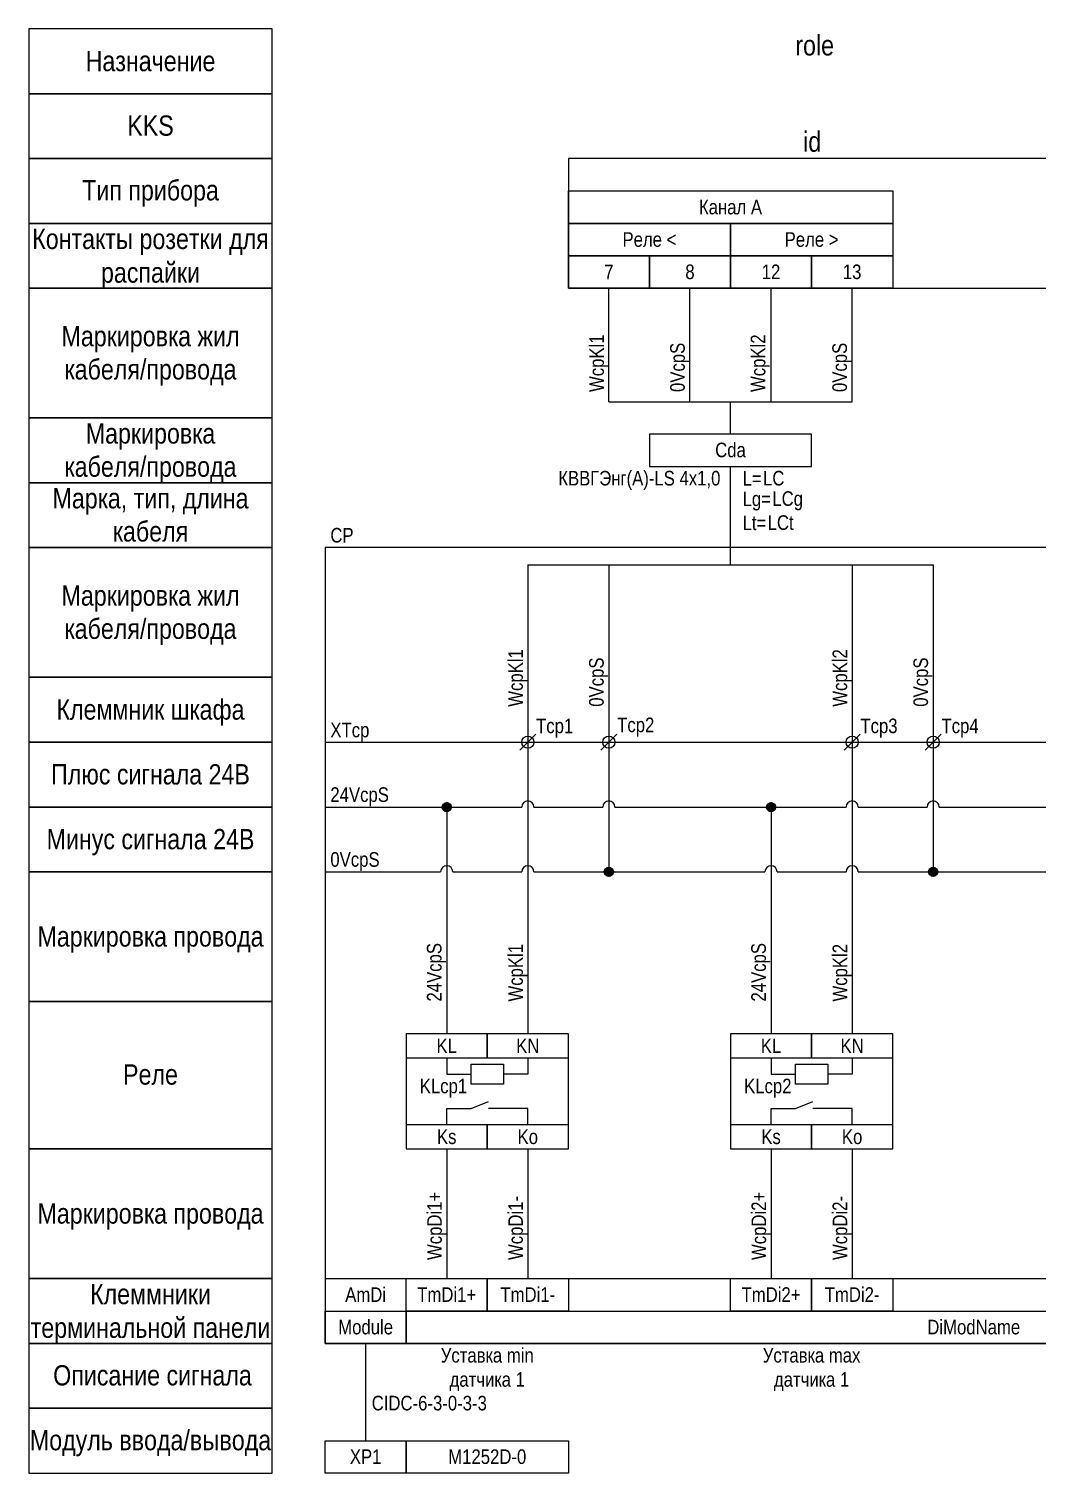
# Model space of a CAD drawing. Header units: millimetres. Extents: x 20 to 272, y -183 to -5.
# Drawn here: x 20 to 144.3, y -183.2 to -5 of the extents above; entities that cross this region are included whole.
import ezdxf

# ---------------------------------------------------------------- set-up
doc = ezdxf.new("R2010")
doc.units = ezdxf.units.MM
doc.header["$MEASUREMENT"] = 0
doc.linetypes.add('1_1', pattern=[2000, 1000, -1000])
doc.linetypes.add('4_2_1_2', pattern=[6702.777624, 3527.777672, -1763.888836, 0, -1411.111116])
for name, color, linetype in [('cp_names', 7, 'Continuous'), ('cp_params_di', 7, 'Continuous'), ('cp_static_di', 7, 'Continuous'), ('cp_static_do', 7, 'Continuous'), ('id_names', 7, 'Continuous'), ('id_params_di', 7, 'Continuous'), ('id_params_do', 7, 'Continuous'), ('id_static_di', 7, 'Continuous'), ('id_static_do', 7, 'Continuous')]:
    doc.layers.add(name, color=color, linetype=linetype)
doc.styles.add('СГЕНЕРИР_СТИЛЬ_1', font='ARIALN.TTF')

msp = doc.modelspace()

# ---------------------------------------------------------------- hatches: boundary and pattern name
at = {"layer": 'cp_static_di', "linetype": 'Continuous', "lineweight": 0, "true_color": 0x000000}
for points in [[(71.13, -101), (71.16, -101.15), (71.24, -101.28), (71.37, -101.37), (71.53, -101.4), (71.68, -101.37), (71.81, -101.28), (71.9, -101.15), (71.93, -101), (71.9, -100.85), (71.81, -100.72), (71.68, -100.63), (71.53, -100.6), (71.37, -100.63), (71.24, -100.72), (71.16, -100.85)], [(111.13, -101), (111.16, -101.15), (111.24, -101.28), (111.37, -101.37), (111.53, -101.4), (111.68, -101.37), (111.81, -101.28), (111.9, -101.15), (111.93, -101), (111.9, -100.85), (111.81, -100.72), (111.68, -100.63), (111.53, -100.6), (111.37, -100.63), (111.24, -100.72), (111.16, -100.85)], [(91.13, -109), (91.16, -109.15), (91.24, -109.28), (91.37, -109.37), (91.53, -109.4), (91.68, -109.37), (91.81, -109.28), (91.9, -109.15), (91.93, -109), (91.9, -108.85), (91.81, -108.72), (91.68, -108.63), (91.53, -108.6), (91.37, -108.63), (91.24, -108.72), (91.16, -108.85)], [(131.13, -109), (131.16, -109.15), (131.24, -109.28), (131.37, -109.37), (131.53, -109.4), (131.68, -109.37), (131.81, -109.28), (131.9, -109.15), (131.93, -109), (131.9, -108.85), (131.81, -108.72), (131.68, -108.63), (131.53, -108.6), (131.37, -108.63), (131.24, -108.72), (131.16, -108.85)]]:
    msp.add_hatch(color=18, dxfattribs=at).paths.add_polyline_path(points)

# ---------------------------------------------------------------- linework, layer by layer
at = {"layer": 'cp_names', "color": 7, "linetype": 'Continuous', "lineweight": 15, "ltscale": 100}
for points in [[(20, -85), (50, -85), (50, -69), (20, -69)], [(20, -93), (50, -93), (50, -85), (20, -85)], [(20, -101), (50, -101), (50, -93), (20, -93)], [(20, -109), (50, -109), (50, -101), (20, -101)], [(20, -125), (50, -125), (50, -109), (20, -109)], [(20, -143.18), (50, -143.18), (50, -125), (20, -125)], [(20, -159.18), (50, -159.18), (50, -143.18), (20, -143.18)], [(20, -167.18), (50, -167.18), (50, -159.18), (20, -159.18)], [(20, -175.18), (50, -175.18), (50, -167.18), (20, -167.18)], [(20, -183.18), (50, -183.18), (50, -175.18), (20, -175.18)]]:
    msp.add_lwpolyline(points, close=True, dxfattribs=at)
at = {"layer": 'cp_static_di', "color": 7, "linetype": '1_1', "lineweight": 15, "ltscale": 100}
for p, q in [((271.53, -69), (56.53, -69)), ((56.53, -69), (56.53, -167.18))]:
    msp.add_line(p, q, dxfattribs=at)
at = {"layer": 'cp_static_di', "color": 7, "linetype": 'Continuous', "lineweight": 15, "ltscale": 100}
for p, q in [((81.53, -71.14), (131.53, -71.14)), ((81.53, -71.14), (81.53, -93)), ((91.53, -71.14), (91.53, -93)), ((121.53, -71.14), (121.53, -93)), ((131.53, -71.14), (131.53, -93)), ((80.53, -94), (82.53, -92)), ((90.53, -94), (92.53, -92)), ((120.53, -94), (122.53, -92)), ((130.53, -94), (132.53, -92)), ((81.53, -93), (81.53, -129)), ((91.53, -93), (91.53, -108.6)), ((121.53, -93), (121.53, -129)), ((131.53, -93), (131.53, -108.6)), ((56.53, -101), (80.78, -101)), ((71.53, -101.4), (71.53, -129)), ((82.28, -101), (90.78, -101)), ((92.28, -101), (120.78, -101)), ((111.53, -101.4), (111.53, -129)), ((122.28, -101), (130.78, -101)), ((132.28, -101), (160.78, -101)), ((56.53, -109), (70.78, -109)), ((72.28, -109), (80.78, -109)), ((82.28, -109), (110.78, -109)), ((112.28, -109), (120.78, -109)), ((122.28, -109), (150.78, -109)), ((71.53, -143.18), (71.53, -159.18)), ((81.53, -143.18), (81.53, -159.18)), ((111.53, -143.18), (111.53, -159.18)), ((121.53, -143.18), (121.53, -159.18)), ((56.53, -159.18), (206.53, -159.18)), ((56.53, -167.18), (206.53, -167.18))]:
    msp.add_line(p, q, dxfattribs=at)
at = {"layer": 'cp_static_di', "color": 7, "linetype": '4_2_1_2', "lineweight": 15, "ltscale": 100}
msp.add_line((56.53, -93), (271.53, -93), dxfattribs=at)
at = {"layer": 'cp_static_di', "color": 7, "linetype": 'Continuous', "lineweight": 15, "ltscale": 100}
for points in [[(66.53, -143.18), (86.53, -143.18), (86.53, -129), (66.53, -129)], [(66.53, -131.96), (76.53, -131.96), (76.53, -129), (66.53, -129)], [(76.53, -131.96), (86.53, -131.96), (86.53, -129), (76.53, -129)], [(106.53, -143.18), (126.53, -143.18), (126.53, -129), (106.53, -129)], [(106.53, -131.96), (116.53, -131.96), (116.53, -129), (106.53, -129)], [(116.53, -131.96), (126.53, -131.96), (126.53, -129), (116.53, -129)], [(78.53, -132.72), (78.53, -135.21), (74.53, -135.21), (74.53, -132.72)], [(118.53, -132.72), (118.53, -135.21), (114.53, -135.21), (114.53, -132.72)], [(66.53, -143.18), (76.53, -143.18), (76.53, -140.21), (66.53, -140.21)], [(76.53, -143.18), (86.53, -143.18), (86.53, -140.21), (76.53, -140.21)], [(106.53, -143.18), (116.53, -143.18), (116.53, -140.21), (106.53, -140.21)], [(116.53, -143.18), (126.53, -143.18), (126.53, -140.21), (116.53, -140.21)], [(66.53, -159.18), (76.53, -159.18), (76.53, -163.18), (66.53, -163.18)], [(76.53, -159.18), (86.53, -159.18), (86.53, -163.18), (76.53, -163.18)], [(106.53, -159.18), (116.53, -159.18), (116.53, -163.18), (106.53, -163.18)], [(116.53, -159.18), (126.53, -159.18), (126.53, -163.18), (116.53, -163.18)], [(66.53, -163.18), (206.53, -163.18), (206.53, -167.18), (66.53, -167.18)]]:
    msp.add_lwpolyline(points, close=True, dxfattribs=at)
for points in [[(71.53, -131.96), (71.53, -133.96), (74.53, -133.96)], [(81.53, -131.96), (81.53, -133.96), (78.53, -133.96)], [(111.53, -131.96), (111.53, -133.96), (114.53, -133.96)], [(121.53, -131.96), (121.53, -133.96), (118.53, -133.96)], [(71.53, -140.21), (71.53, -138.18), (74.53, -138.18)], [(74.53, -138.18), (76.67, -137.35)], [(78.53, -138.18), (76.67, -138.18)], [(81.53, -140.21), (81.53, -138.18), (78.53, -138.18)], [(111.53, -140.21), (111.53, -138.18), (114.53, -138.18)], [(114.53, -138.18), (116.67, -137.35)], [(118.53, -138.18), (116.67, -138.18)], [(121.53, -140.21), (121.53, -138.18), (118.53, -138.18)]]:
    msp.add_lwpolyline(points, dxfattribs=at)
for centre in [(81.53, -93), (91.53, -93), (121.53, -93), (131.53, -93)]:
    msp.add_circle(centre, 0.75, dxfattribs=at)
at = {"layer": 'cp_static_di', "color": 7, "linetype": 'Continuous', "lineweight": 70, "ltscale": 100}
for centre in [(71.53, -101), (111.53, -101), (91.53, -109), (131.53, -109)]:
    msp.add_circle(centre, 0.4, dxfattribs=at)
at = {"layer": 'cp_static_di', "color": 7, "linetype": 'Continuous', "lineweight": 15, "ltscale": 100}
for centre in [(81.53, -101), (91.53, -101), (121.53, -101), (131.53, -101), (71.53, -109), (81.53, -109), (111.53, -109), (121.53, -109)]:
    msp.add_arc(centre, 0.75, 0, 180, dxfattribs=at)
at = {"layer": 'cp_static_do', "color": 7, "linetype": 'Continuous', "lineweight": 15, "ltscale": 100}
msp.add_line((61.53, -167.18), (61.53, -179.18), dxfattribs=at)
for points in [[(66.53, -167.18), (56.53, -167.18), (56.53, -163.18), (66.53, -163.18)], [(66.53, -183.18), (56.53, -183.18), (56.53, -179.18), (66.53, -179.18)], [(66.53, -179.18), (86.53, -179.18), (86.53, -183.18), (66.53, -183.18)]]:
    msp.add_lwpolyline(points, close=True, dxfattribs=at)
at = {"layer": 'id_names', "color": 7, "linetype": 'Continuous', "lineweight": 15, "ltscale": 100}
for points in [[(20, -13), (50, -13), (50, -5), (20, -5)], [(20, -21), (50, -21), (50, -13), (20, -13)], [(20, -29), (50, -29), (50, -21), (20, -21)], [(20, -37), (50, -37), (50, -29), (20, -29)], [(20, -53), (50, -53), (50, -37), (20, -37)], [(20, -61), (50, -61), (50, -53), (20, -53)], [(20, -69), (50, -69), (50, -61), (20, -61)]]:
    msp.add_lwpolyline(points, close=True, dxfattribs=at)
at = {"layer": 'id_static_di', "color": 7, "linetype": 'Continuous', "lineweight": 15, "ltscale": 100}
msp.add_line((106.53, -71.14), (106.53, -59), dxfattribs=at)
for points in [[(86.53, -37), (256.82, -37), (256.82, -21), (86.53, -21)], [(86.53, -25), (126.53, -25), (126.53, -29), (86.53, -29)], [(86.53, -29), (106.53, -29), (106.53, -33), (86.53, -33)], [(106.53, -29), (126.53, -29), (126.53, -33), (106.53, -33)], [(86.53, -33), (96.53, -33), (96.53, -37), (86.53, -37)], [(96.53, -33), (106.53, -33), (106.53, -37), (96.53, -37)], [(106.53, -33), (116.53, -33), (116.53, -37), (106.53, -37)], [(116.53, -33), (126.53, -33), (126.53, -37), (116.53, -37)]]:
    msp.add_lwpolyline(points, close=True, dxfattribs=at)
at = {"layer": 'id_static_do', "color": 7, "linetype": 'Continuous', "lineweight": 15, "ltscale": 100}
for p, q in [((91.53, -51), (91.53, -37)), ((101.53, -51), (101.53, -37)), ((111.53, -51), (111.53, -37)), ((121.53, -51), (121.53, -37)), ((91.53, -51), (121.53, -51)), ((106.53, -55), (106.53, -51))]:
    msp.add_line(p, q, dxfattribs=at)
msp.add_lwpolyline([(96.53, -59), (116.53, -59), (116.53, -55), (96.53, -55)], close=True, dxfattribs=at)

# ---------------------------------------------------------------- texts
at = {"layer": 'cp_names', "color": 7, "linetype": 'Continuous', "lineweight": 15, "insert": (35, -73.66), "char_height": 2.5, "attachment_point": 2, "line_spacing_factor": 0.982786, "style": 'СГЕНЕРИР_СТИЛЬ_1'}
msp.add_mtext('\\A1;{\\pqc;\\fArial Narrow|b0|i0|c204|p34;Маркировка жил\\P\\pqc;\\fArial Narrow|b0|i0|c204|p34;кабеля/провода}', dxfattribs=at)
at = {"layer": 'cp_names', "color": 7, "linetype": 'Continuous', "lineweight": 15, "char_height": 2.5, "attachment_point": 2, "style": 'СГЕНЕРИР_СТИЛЬ_1'}
for s, insert in [('\\A1;{\\pqc;\\fArial Narrow|b0|i0|c204|p34;Клеммник\\fArial Narrow|b0|i0|c204|p34; шкафа}', (35, -87.72)), ('\\A1;{\\pqc;\\fArial Narrow|b0|i0|c204|p34;Плюс \\fArial Narrow|b0|i0|c204|p34;сигнала 2\\fArial Narrow|b0|i0|c204|p34;4\\fArial Narrow|b0|i0|c204|p34;В}', (35, -95.71)), ('\\A1;{\\pqc;\\fArial Narrow|b0|i0|c204|p34;Минус \\fArial Narrow|b0|i0|c204|p34;сигнала 2\\fArial Narrow|b0|i0|c204|p34;4\\fArial Narrow|b0|i0|c204|p34;В}', (35, -103.71)), ('\\A1;{\\pqc;\\fArial Narrow|b0|i0|c204|p34;Маркировка \\fArial Narrow|b0|i0|c204|p34;провода}', (35, -115.72)), ('\\A1;{\\pqc;\\fArial Narrow|b0|i0|c204|p34;Реле}', (35, -132.75)), ('\\A1;{\\pqc;\\fArial Narrow|b0|i0|c204|p34;Маркировка \\fArial Narrow|b0|i0|c204|p34;провода}', (35, -149.9)), ('\\A1;{\\pqc;\\fArial Narrow|b0|i0|c204|p34;Описание сигнала}', (35.24, -169.86)), ('\\A1;{\\pqc;\\fArial Narrow|b0|i0|c204|p34;Модуль ввода/вывода}', (35, -177.86))]:
    msp.add_mtext(s, dxfattribs=dict(at, insert=insert))
at = {"layer": 'cp_names', "color": 7, "linetype": 'Continuous', "lineweight": 15, "insert": (35, -159.84), "char_height": 2.5, "width": 30, "attachment_point": 2, "line_spacing_factor": 0.996518, "style": 'СГЕНЕРИР_СТИЛЬ_1'}
msp.add_mtext('\\A1;{\\pqc;\\fArial Narrow|b0|i0|c204|p34;Клеммник\\fArial Narrow|b0|i0|c204|p34;и терминальной панели}', dxfattribs=at)
at = {"layer": 'cp_params_di', "color": 7, "linetype": 'Continuous', "lineweight": 15, "char_height": 1.8, "style": 'СГЕНЕРИР_СТИЛЬ_1'}
for s, insert, attachment_point in [('\\A1;{\\pql;\\fArial Narrow|b0|i0|c204|p34;CP}', (57.18, -66.57), 1), ('\\A1;{\\pql;\\fArial Narrow|b0|i0|c204|p34;XTcp}', (57.18, -90.6), 1), ('\\A1;{\\pql;\\fArial Narrow|b0|i0|c204|p34;Tcp1}', (82.55, -90.09), 1), ('\\A1;{\\pql;\\fArial Narrow|b0|i0|c204|p34;Tcp2}', (92.55, -89.97), 1), ('\\A1;{\\pql;\\fArial Narrow|b0|i0|c204|p34;Tcp3}', (122.55, -90.09), 1), ('\\A1;{\\pql;\\fArial Narrow|b0|i0|c204|p34;Tcp\\fArial Narrow|b0|i0|c204|p34;4}', (132.55, -90.09), 1), ('\\A1;{\\pql;\\fArial Narrow|b0|i0|c204|p34;24VcpS}', (57.18, -98.57), 1), ('\\A1;{\\pql;\\fArial Narrow|b0|i0|c204|p34;0VcpS}', (57.18, -106.57), 1), ('\\A1;{\\pqc;\\fArial Narrow|b0|i0|c204|p34;K\\fArial Narrow|b0|i0|c204|p34;L}', (71.53, -129.56), 2), ('\\A1;{\\pqc;\\fArial Narrow|b0|i0|c204|p34;K\\fArial Narrow|b0|i0|c204|p34;N}', (81.53, -129.56), 2), ('\\A1;{\\pqc;\\fArial Narrow|b0|i0|c204|p34;K\\fArial Narrow|b0|i0|c204|p34;L}', (111.53, -129.56), 2), ('\\A1;{\\pqc;\\fArial Narrow|b0|i0|c204|p34;K\\fArial Narrow|b0|i0|c204|p34;N}', (121.53, -129.56), 2), ('\\A1;{\\pqc;\\fArial Narrow|b0|i0|c204|p34;KLcp\\fArial Narrow|b0|i0|c204|p34;1}', (71.13, -134.52), 2), ('\\A1;{\\pqc;\\fArial Narrow|b0|i0|c204|p34;KLcp\\fArial Narrow|b0|i0|c204|p34;2}', (111.13, -134.52), 2), ('\\A1;{\\pqc;\\fArial Narrow|b0|i0|c204|p34;Ks}', (71.53, -140.78), 2), ('\\A1;{\\pqc;\\fArial Narrow|b0|i0|c204|p34;Ko}', (81.53, -140.78), 2), ('\\A1;{\\pqc;\\fArial Narrow|b0|i0|c204|p34;Ks}', (111.53, -140.78), 2), ('\\A1;{\\pqc;\\fArial Narrow|b0|i0|c204|p34;Ko}', (121.53, -140.78), 2), ('\\A1;{\\pqc;\\fArial Narrow|b0|i0|c204|p34;Am\\fArial Narrow|b0|i0|c204|p34;Di}', (61.53, -160.26), 2), ('\\A1;{\\pqc;\\fArial Narrow|b0|i0|c204|p34;TmDi1\\fArial Narrow|b0|i0|c204|p34;+}', (71.53, -160.25), 2), ('\\A1;{\\pqc;\\fArial Narrow|b0|i0|c204|p34;TmDi1\\fArial Narrow|b0|i0|c204|p34;-}', (81.53, -160.25), 2), ('\\A1;{\\pqc;\\fArial Narrow|b0|i0|c204|p34;TmDi\\fArial Narrow|b0|i0|c204|p34;2\\fArial Narrow|b0|i0|c204|p34;+}', (111.53, -160.25), 2), ('\\A1;{\\pqc;\\fArial Narrow|b0|i0|c204|p34;TmDi\\fArial Narrow|b0|i0|c204|p34;2\\fArial Narrow|b0|i0|c204|p34;-}', (121.53, -160.25), 2), ('\\A1;{\\pqc;\\fArial Narrow|b0|i0|c204|p34;DiModName}', (136.53, -164.26), 2)]:
    msp.add_mtext(s, dxfattribs=dict(at, insert=insert, attachment_point=attachment_point))
at = {"layer": 'cp_params_di', "color": 7, "linetype": 'Continuous', "lineweight": 15, "char_height": 1.8, "attachment_point": 1, "rotation": 90, "style": 'СГЕНЕРИР_СТИЛЬ_1'}
for s, insert in [('\\A1;{\\pql;\\fArial Narrow|b0|i0|c204|p34;WcpKl1}', (79.12, -88.63)), ('\\A1;{\\pql;\\fArial Narrow|b0|i0|c204|p34;WcpKl\\fArial Narrow|b0|i0|c204|p34;2}', (119.12, -88.63)), ('\\A1;{\\pql;\\fArial Narrow|b0|i0|c204|p34;0VcpS}', (89.09, -88.63)), ('\\A1;{\\pql;\\fArial Narrow|b0|i0|c204|p34;0VcpS}', (129.09, -88.63)), ('\\A1;{\\pql;\\fArial Narrow|b0|i0|c204|p34;24VcpS}', (69.09, -125)), ('\\A1;{\\pql;\\fArial Narrow|b0|i0|c204|p34;WcpKl\\fArial Narrow|b0|i0|c204|p34;1}', (79.12, -125)), ('\\A1;{\\pql;\\fArial Narrow|b0|i0|c204|p34;24VcpS}', (109.09, -125)), ('\\A1;{\\pql;\\fArial Narrow|b0|i0|c204|p34;WcpK\\fArial Narrow|b0|i0|c204|p34;l2}', (119.12, -125)), ('\\A1;{\\pql;\\fArial Narrow|b0|i0|c204|p34;WcpDi1\\fArial Narrow|b0|i0|c204|p34;+}', (69.12, -156.89)), ('\\A1;{\\pql;\\fArial Narrow|b0|i0|c204|p34;WcpDi1\\fArial Narrow|b0|i0|c204|p34;-}', (79.12, -156.89)), ('\\A1;{\\pql;\\fArial Narrow|b0|i0|c204|p34;WcpDi2\\fArial Narrow|b0|i0|c204|p34;+}', (109.12, -156.89)), ('\\A1;{\\pql;\\fArial Narrow|b0|i0|c204|p34;WcpDi2\\fArial Narrow|b0|i0|c204|p34;-}', (119.12, -156.89))]:
    msp.add_mtext(s, dxfattribs=dict(at, insert=insert))
at = {"layer": 'cp_static_di', "color": 7, "linetype": 'Continuous', "lineweight": 15, "char_height": 1.8, "attachment_point": 2, "line_spacing_factor": 0.993687, "style": 'СГЕНЕРИР_СТИЛЬ_1'}
for s, insert in [('\\A1;{\\pqc;\\fArial Narrow|b0|i0|c204|p34;Уставка min\\P\\pqc;\\fArial Narrow|b0|i0|c204|p34;датчика\\fArial Narrow|b0|i0|c204|p34; 1}', (76.53, -167.74)), ('\\A1;{\\pqc;\\fArial Narrow|b0|i0|c204|p34;Уставка \\fArial Narrow|b0|i0|c204|p34;max\\P\\pqc;\\fArial Narrow|b0|i0|c204|p34;датчика 1}', (116.53, -167.74))]:
    msp.add_mtext(s, dxfattribs=dict(at, insert=insert))
at = {"layer": 'cp_static_do', "color": 7, "linetype": 'Continuous', "lineweight": 15, "char_height": 1.8, "attachment_point": 2, "style": 'СГЕНЕРИР_СТИЛЬ_1'}
for s, insert in [('\\A1;{\\pqc;\\fArial Narrow|b0|i0|c204|p34;Module}', (61.53, -164.26)), ('\\A1;{\\pqc;\\fArial Narrow|b0|i0|c204|p34;XP1}', (61.53, -180.25)), ('\\A1;{\\pqc;\\fArial Narrow|b0|i0|c204|p34;M125\\fArial Narrow|b0|i0|c204|p34;2D\\fArial Narrow|b0|i0|c204|p34;-0}', (76.53, -180.25))]:
    msp.add_mtext(s, dxfattribs=dict(at, insert=insert))
at = {"layer": 'id_names', "color": 7, "linetype": 'Continuous', "lineweight": 15, "char_height": 2.5, "attachment_point": 2, "style": 'СГЕНЕРИР_СТИЛЬ_1'}
for s, insert in [('\\A1;{\\pqc;\\fArial Narrow|b0|i0|c204|p34;Назначение}', (35, -7.72)), ('\\A1;{\\pqc;\\fArial Narrow|b0|i0|c204|p34;KKS}', (35, -15.68)), ('\\A1;{\\pqc;\\fArial Narrow|b0|i0|c204|p34;Тип прибора}', (35, -23.66))]:
    msp.add_mtext(s, dxfattribs=dict(at, insert=insert))
at = {"layer": 'id_names', "color": 7, "linetype": 'Continuous', "lineweight": 15, "insert": (35, -29.66), "char_height": 2.5, "width": 30, "attachment_point": 2, "line_spacing_factor": 0.996518, "style": 'СГЕНЕРИР_СТИЛЬ_1'}
msp.add_mtext('\\A1;{\\pqc;\\fArial Narrow|b0|i0|c204|p34;Контакт\\fArial Narrow|b0|i0|c204|p34;ы\\fArial Narrow|b0|i0|c204|p34; розетки для распайки}', dxfattribs=at)
at = {"layer": 'id_names', "color": 7, "linetype": 'Continuous', "lineweight": 15, "char_height": 2.5, "attachment_point": 2, "style": 'СГЕНЕРИР_СТИЛЬ_1'}
for s, insert, line_spacing_factor in [('\\A1;{\\pqc;\\fArial Narrow|b0|i0|c204|p34;Маркировка жил\\P\\pqc;\\fArial Narrow|b0|i0|c204|p34;кабеля/провода}', (35, -41.66), 0.982786), ('\\A1;{\\pqc;\\fArial Narrow|b0|i0|c204|p34;Маркировка\\P\\pqc;\\fArial Narrow|b0|i0|c204|p34;кабеля/провода}', (35, -53.66), 0.982786), ('\\A1;{\\pqc;\\fArial Narrow|b0|i0|c204|p34;Марка, тип\\fArial Narrow|b0|i0|c204|p34;, длина\\P\\pqc;\\fArial Narrow|b0|i0|c204|p34;кабеля}', (35, -61.66), 0.98101)]:
    msp.add_mtext(s, dxfattribs=dict(at, insert=insert, line_spacing_factor=line_spacing_factor))
at = {"layer": 'id_params_di', "color": 7, "linetype": 'Continuous', "lineweight": 15, "char_height": 2.5, "width": 58, "attachment_point": 2, "style": 'СГЕНЕРИР_СТИЛЬ_1'}
for s, insert in [('\\A1;{\\pqc;\\fArial Narrow|b0|i0|c204|p34;role}', (116.91, -5.78)), ('\\A1;{\\pqc;\\fArial Narrow|b0|i0|c204|p34;id}', (116.6, -17.66))]:
    msp.add_mtext(s, dxfattribs=dict(at, insert=insert))
at = {"layer": 'id_params_di', "color": 7, "linetype": 'Continuous', "lineweight": 15, "char_height": 1.8, "attachment_point": 1, "rotation": 90, "style": 'СГЕНЕРИР_СТИЛЬ_1'}
for s, insert in [('\\A1;{\\pql;\\fArial Narrow|b0|i0|c204|p34;W\\fArial Narrow|b0|i0|c204|p34;cp\\fArial Narrow|b0|i0|c204|p34;Kl1}', (89.12, -49.8)), ('\\A1;{\\pql;\\fArial Narrow|b0|i0|c204|p34;0VcpS}', (99.09, -49.8)), ('\\A1;{\\pql;\\fArial Narrow|b0|i0|c204|p34;WcpKl\\fArial Narrow|b0|i0|c204|p34;2}', (109.03, -49.8)), ('\\A1;{\\pql;\\fArial Narrow|b0|i0|c204|p34;0VcpS}', (119.09, -49.8))]:
    msp.add_mtext(s, dxfattribs=dict(at, insert=insert))
at = {"layer": 'id_params_di', "color": 7, "linetype": 'Continuous', "lineweight": 15, "char_height": 1.8, "attachment_point": 1, "style": 'СГЕНЕРИР_СТИЛЬ_1'}
for s, insert in [('\\A1;{\\pql;\\fArial Narrow|b0|i0|c204|p34;LC}', (110.54, -59.53)), ('\\A1;{\\pql;\\fArial Narrow|b0|i0|c204|p34;LCg}', (111.69, -62.05)), ('\\A1;{\\pql;\\fArial Narrow|b0|i0|c204|p34;LCt}', (111.11, -65.01))]:
    msp.add_mtext(s, dxfattribs=dict(at, insert=insert))
at = {"layer": 'id_params_do', "color": 7, "linetype": 'Continuous', "lineweight": 15, "insert": (106.53, -56.05), "char_height": 1.8, "attachment_point": 2, "style": 'СГЕНЕРИР_СТИЛЬ_1'}
msp.add_mtext('\\A1;{\\pqc;\\fArial Narrow|b0|i0|c204|p34;C\\fArial Narrow|b0|i0|c204|p34;da}', dxfattribs=at)
at = {"layer": 'id_static_di', "color": 7, "linetype": 'Continuous', "lineweight": 15, "char_height": 1.8, "style": 'СГЕНЕРИР_СТИЛЬ_1'}
for s, insert, attachment_point in [('\\A1;{\\pqc;\\fArial Narrow|b0|i0|c204|p34;Канал А}', (106.53, -26.08), 2), ('\\A1;{\\pqc;\\fArial Narrow|b0|i0|c204|p34;Реле <}', (96.53, -30.08), 2), ('\\A1;{\\pqc;\\fArial Narrow|b0|i0|c204|p34;Реле \\fArial Narrow|b0|i0|c204|p34;>}', (116.53, -30.08), 2), ('\\A1;{\\pqc;\\fArial Narrow|b0|i0|c204|p34;7}', (91.53, -34.1), 2), ('\\A1;{\\pqc;\\fArial Narrow|b0|i0|c204|p34;8}', (101.53, -34.07), 2), ('\\A1;{\\pqc;\\fArial Narrow|b0|i0|c204|p34;12}', (111.53, -34.07), 2), ('\\A1;{\\pqc;\\fArial Narrow|b0|i0|c204|p34;13}', (121.53, -34.07), 2), ('\\A1;{\\pql;\\fArial Narrow|b0|i0|c204|p34;КВВГ\\fArial Narrow|b0|i0|c204|p34;Э\\fArial Narrow|b0|i0|c204|p34;нг(А)-LS 4х1,0}', (85.29, -59.53), 1), ('\\A1;{\\pql;\\fArial Narrow|b0|i0|c204|p34;L=}', (108.02, -59.56), 1), ('\\A1;{\\pql;\\fArial Narrow|b0|i0|c204|p34;Lg=}', (108.02, -62.08), 1), ('\\A1;{\\pql;\\fArial Narrow|b0|i0|c204|p34;Lt=}', (108.02, -65.04), 1), ('\\A1;{\\pql;\\fArial Narrow|b0|i0|c204|p34;CIDC-6-3-0-3-3}', (62.28, -173.64), 1)]:
    msp.add_mtext(s, dxfattribs=dict(at, insert=insert, attachment_point=attachment_point))

doc.saveas('drawing.dxf')
